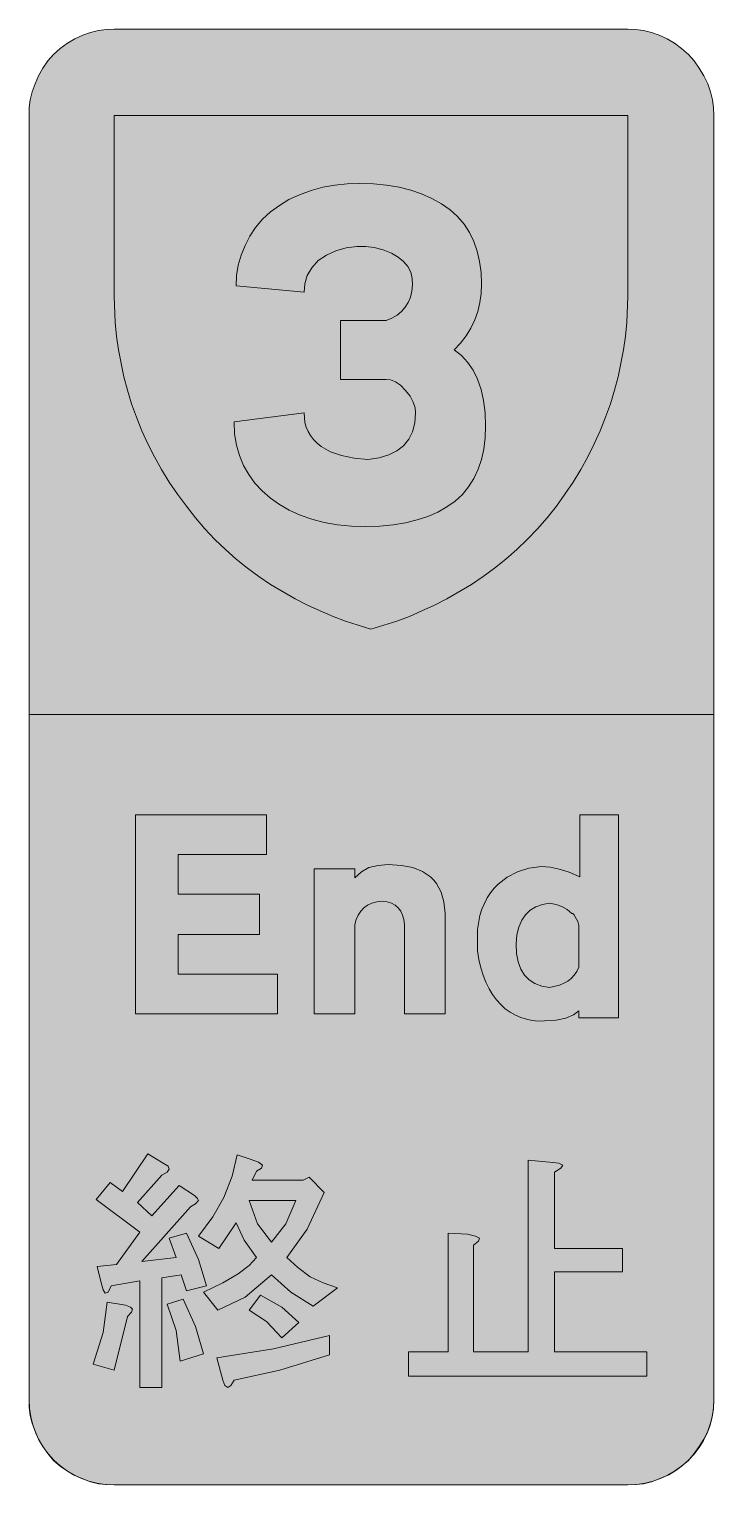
# Model space of a CAD drawing. Header units: metres. Extents: x 224 to 346, y 7 to 265.
import ezdxf

# ---------------------------------------------------------------- set-up
doc = ezdxf.new("R2010")
doc.units = ezdxf.units.M
for name, color, linetype, true_color in [('FILL_BLACK_000000', 7, 'Continuous', 0x000000), ('FILL_BLUE_0000FF', 7, 'Continuous', 0x0000ff), ('FILL_WHITE_FFFFFF', 7, 'Continuous', 0xffffff), ('FILL_YELLOW_FFFF00', 7, 'Continuous', 0xffff00), ('STROKE_BLUE_0000FF', 7, 'Continuous', 0x0000ff), ('STROKE_WHITE_FFFFFF', 7, 'Continuous', 0xffffff)]:
    doc.layers.add(name, color=color, linetype=linetype, true_color=true_color)

msp = doc.modelspace()

# ---------------------------------------------------------------- hatches: boundary and pattern name
at = {"layer": 'FILL_BLACK_000000', "true_color": 0x000000}
h = msp.add_hatch(color=7, dxfattribs=at)
h.dxf.hatch_style = 1
h.paths.add_polyline_path([(281.58, 176.84), (279.11, 177.09), (276.77, 177.5), (274.55, 178.07), (272.48, 178.78), (270.57, 179.65), (268.82, 180.65), (267.24, 181.8), (265.77, 183.07), (264.48, 184.47), (263.37, 185.98), (262.45, 187.61), (261.72, 189.35), (261.19, 191.22), (260.87, 193.2), (260.76, 195.3), (273.18, 196.92), (273.35, 195.21), (273.58, 194.39), (273.9, 193.61), (274.32, 192.88), (274.85, 192.19), (275.49, 191.55), (276.24, 190.98), (277.89, 190.03), (279.84, 189.34), (282.06, 188.88), (284.52, 188.64), (286.49, 188.94), (288.2, 189.45), (289.65, 190.17), (290.84, 191.09), (291.77, 192.23), (292.44, 193.58), (292.85, 195.14), (292.98, 196.92), (292.88, 197.82), (292.55, 198.83), (291.99, 199.88), (291.18, 200.88), (290.32, 201.8), (289.4, 202.41), (288.52, 202.75), (287.76, 202.86), (279.66, 202.86), (279.66, 213.3), (287.76, 213.3), (288.78, 213.7), (289.68, 214.23), (290.46, 214.88), (291.11, 215.64), (291.64, 216.5), (292.04, 217.45), (292.31, 218.49), (292.44, 219.6), (292.39, 220.77), (292.11, 221.86), (291.59, 222.85), (290.84, 223.74), (289.87, 224.53), (288.67, 225.22), (287.24, 225.8), (285.6, 226.26), (284.14, 226.42), (282.54, 226.44), (280.66, 226.17), (278.85, 225.65), (277.17, 224.9), (275.7, 223.92), (274.55, 222.64), (273.76, 221.27), (273.32, 219.82), (273.18, 218.34), (261.12, 219.42), (261.22, 221.28), (261.52, 223.09), (262.03, 224.86), (262.74, 226.62), (263.54, 228.23), (264.58, 229.79), (265.83, 231.25), (267.24, 232.56), (268.8, 233.71), (270.5, 234.72), (272.38, 235.6), (274.44, 236.34), (276.5, 236.92), (278.62, 237.31), (280.82, 237.53), (283.08, 237.6), (285.52, 237.52), (287.84, 237.3), (290.03, 236.93), (292.1, 236.41), (294.05, 235.75), (295.86, 234.94), (297.55, 234), (299.1, 232.92), (300.43, 231.71), (301.57, 230.36), (302.53, 228.89), (303.31, 227.3), (303.91, 225.58), (304.34, 223.76), (304.6, 221.82), (304.68, 219.78), (304.6, 218.11), (304.38, 216.48), (304, 214.91), (303.46, 213.39), (302.78, 211.94), (301.95, 210.57), (300.96, 209.28), (299.82, 208.08), (301.09, 207.09), (302.21, 205.89), (303.17, 204.49), (303.96, 202.88), (304.58, 201.08), (305.03, 199.09), (305.31, 196.92), (305.4, 194.58), (305.32, 192.48), (305.06, 190.5), (304.64, 188.64), (304.05, 186.91), (303.29, 185.3), (302.36, 183.82), (301.27, 182.47), (300, 181.26), (298.51, 180.24), (296.89, 179.34), (295.13, 178.57), (293.23, 177.93), (291.18, 177.42), (288.99, 177.06), (286.65, 176.84), (284.16, 176.76), (281.58, 176.84)])
h = msp.add_hatch(color=7, dxfattribs=at)
h.dxf.hatch_style = 1
h.paths.add_polyline_path([(250.86, 97.38), (268.5, 97.38), (268.5, 90.36), (243.3, 90.36), (243.3, 125.64), (266.52, 125.64), (266.52, 118.62), (250.86, 118.62), (250.86, 111.6), (265.26, 111.6), (265.26, 104.4), (250.86, 104.4), (250.86, 97.38)])
h = msp.add_hatch(color=7, dxfattribs=at)
h.dxf.hatch_style = 1
h.paths.add_polyline_path([(328.98, 125.64), (328.98, 89.64), (321.96, 89.64), (321.96, 90.9), (320.98, 90.16), (319.64, 89.6), (317.94, 89.23), (315.84, 89.1), (314.74, 89.09), (313.67, 89.18), (312.63, 89.39), (311.63, 89.7), (310.67, 90.12), (309.76, 90.64), (308.89, 91.27), (308.08, 92), (307.32, 92.84), (306.63, 93.78), (306, 94.82), (305.44, 95.96), (304.95, 97.2), (304.54, 98.54), (304.21, 99.98), (303.96, 101.52), (303.96, 105.3), (304.4, 107.78), (304.75, 108.91), (305.17, 109.95), (305.68, 110.93), (306.25, 111.82), (306.89, 112.64), (307.6, 113.38), (309.21, 114.62), (311.05, 115.55), (313.09, 116.17), (315.3, 116.46), (316.82, 116.36), (318.45, 116.03), (320.21, 115.47), (322.14, 114.66), (322.14, 125.64), (328.98, 125.64)])
h.paths.add_polyline_path([(321.94, 106.04), (321.78, 106.74), (321.06, 108), (320.88, 108.16), (320.7, 108.18), (319.85, 108.89), (318.92, 109.42), (317.89, 109.77), (316.74, 109.98), (315.46, 109.75), (314.32, 109.34), (313.33, 108.73), (312.49, 107.93), (311.81, 106.94), (311.3, 105.75), (310.96, 104.37), (310.8, 102.78), (310.89, 101.07), (311.17, 99.57), (311.64, 98.29), (312.28, 97.22), (313.12, 96.37), (314.14, 95.72), (315.35, 95.28), (316.74, 95.04), (318.49, 95.45), (319.26, 95.77), (319.96, 96.17), (320.58, 96.65), (321.12, 97.22), (321.58, 97.88), (321.96, 98.64), (321.96, 104.94), (321.94, 106.04)], flags=16)
h = msp.add_hatch(color=7, dxfattribs=at)
h.dxf.hatch_style = 1
h.paths.add_polyline_path([(291, 106.2), (290.88, 107.09), (290.66, 107.88), (290.33, 108.57), (289.9, 109.15), (289.35, 109.62), (288.7, 109.97), (287.93, 110.21), (287.04, 110.34), (286.08, 110.21), (285.22, 109.97), (284.46, 109.62), (283.8, 109.15), (283.24, 108.57), (282.79, 107.88), (282.43, 107.09), (282.18, 106.2), (282.18, 90.36), (274.98, 90.36), (274.98, 116.1), (282.18, 116.1), (282.18, 114.48), (283.37, 115.52), (284.7, 116.28), (286.34, 116.69), (288.12, 116.82), (290.46, 116.69), (292.48, 116.28), (294.19, 115.61), (295.59, 114.66), (296.18, 114.09), (296.69, 113.45), (297.49, 111.96), (297.99, 110.21), (298.2, 108.18), (298.2, 90.36), (291, 90.36), (291, 105.12), (291, 105.19), (291, 105.3), (291, 106.2)])
h = msp.add_hatch(color=7, dxfattribs=at)
h.dxf.hatch_style = 1
h.paths.add_polyline_path([(249.06, 63.36), (249.24, 62.82), (248.88, 62.28), (247.98, 61.74), (243.66, 56.88), (246.18, 54.54), (251.04, 59.94), (253.74, 58.14), (254.28, 57.6), (254.46, 57.24), (253.92, 56.7), (253.02, 56.16), (244.38, 46.44), (250.5, 47.16), (249.24, 50.58), (252.3, 51.48), (254.46, 46.8), (255.9, 42.12), (252.3, 41.22), (251.4, 44.1), (247.98, 43.56), (247.98, 24.12), (244.02, 24.12), (244.02, 43.02), (238.98, 42.12), (238.44, 41.04), (237.9, 40.86), (237.54, 41.4), (237.18, 42.66), (236.46, 45.54), (239.88, 45.9), (244.02, 51.66), (236.28, 57.42), (238.8, 60.48), (240.96, 58.86), (245.46, 65.52), (248.16, 63.9), (249.06, 63.36)])
h = msp.add_hatch(color=7, dxfattribs=at)
h.dxf.hatch_style = 1
h.paths.add_polyline_path([(265.8, 63.54), (265.62, 63), (264.72, 62.46), (264, 60.84), (273, 60.84), (274.08, 61.38), (276.78, 58.68), (273.72, 52.2), (270.12, 47.16), (272.1, 45.36), (274.26, 43.74), (276.6, 42.66), (279.12, 41.76), (274.8, 38.52), (270.84, 41.04), (267.42, 44.1), (262.74, 40.14), (257.88, 37.8), (255.36, 41.04), (258.78, 42.66), (261.48, 44.28), (263.46, 45.72), (264.72, 47.16), (262.56, 50.22), (261.12, 53.28), (258.06, 48.78), (254.46, 50.94), (256.98, 54.36), (258.96, 57.78), (260.4, 61.56), (261.3, 65.34), (263.64, 64.62), (265.08, 64.08), (265.8, 63.54)])
h.paths.add_polyline_path([(267.42, 49.86), (269.94, 53.1), (271.74, 57.24), (263.46, 57.24), (264.9, 53.1), (267.42, 49.86)], flags=16)
h = msp.add_hatch(color=7, dxfattribs=at)
h.dxf.hatch_style = 1
h.paths.add_polyline_path([(318.36, 63.9), (319.08, 63.54), (318.72, 63), (317.64, 62.28), (317.64, 48.78), (329.7, 48.78), (329.7, 44.64), (317.64, 44.64), (317.64, 30.42), (334.02, 30.42), (334.02, 26.1), (291.72, 26.1), (291.72, 30.42), (298.74, 30.42), (298.74, 51.48), (302.16, 51.3), (303.6, 50.94), (304.32, 50.58), (304.14, 50.04), (303.24, 49.32), (303.24, 30.42), (312.96, 30.42), (312.96, 64.44), (316.74, 64.08), (318.36, 63.9)])
h = msp.add_hatch(color=7, dxfattribs=at)
h.dxf.hatch_style = 1
h.paths.add_polyline_path([(242.4, 38.34), (242.76, 37.98), (242.58, 37.44), (241.86, 36.72), (239.52, 27.18), (235.74, 28.26), (237.54, 33.84), (238.26, 39.24), (241.5, 38.7), (242.4, 38.34)])
h = msp.add_hatch(color=7, dxfattribs=at)
h.dxf.hatch_style = 1
h.paths.add_polyline_path([(253.92, 34.92), (255.36, 30.06), (251.22, 28.8), (250.5, 34.2), (248.88, 38.88), (251.76, 39.78), (253.92, 34.92)])
h = msp.add_hatch(color=7, dxfattribs=at)
h.dxf.hatch_style = 1
h.paths.add_polyline_path([(269.22, 38.34), (272.28, 35.64), (269.22, 32.94), (266.52, 35.82), (263.46, 37.8), (265.44, 40.5), (269.22, 38.34)])
h = msp.add_hatch(color=7, dxfattribs=at)
h.dxf.hatch_style = 1
h.paths.add_polyline_path([(267.78, 30.96), (277.68, 33.3), (277.68, 29.88), (268.86, 27.18), (260.76, 25.38), (260.22, 24.48), (259.68, 24.12), (259.14, 24.48), (258.78, 25.38), (257.7, 29.34), (267.78, 30.96)])
at = {"layer": 'FILL_BLUE_0000FF', "true_color": 0x0000ff}
h = msp.add_hatch(color=7, dxfattribs=at)
h.dxf.hatch_style = 1
h.paths.add_polyline_path([(224.4, 249.66), (224.44, 251.04), (224.6, 252.45), (224.93, 253.86), (225.48, 255.24), (226.09, 256.69), (226.83, 258.05), (227.71, 259.32), (228.72, 260.46), (229.94, 261.5), (231.19, 262.44), (232.52, 263.24), (233.94, 263.88), (235.32, 264.35), (236.73, 264.69), (238.14, 264.89), (239.52, 264.96), (330.6, 264.96), (331.98, 264.89), (333.39, 264.69), (334.8, 264.35), (336.18, 263.88), (337.6, 263.24), (338.92, 262.44), (340.18, 261.5), (341.4, 260.46), (342.42, 259.32), (343.31, 258.05), (344.11, 256.69), (344.82, 255.24), (345.29, 253.86), (345.63, 252.45), (345.83, 251.04), (345.9, 249.66), (345.9, 143.46), (224.4, 143.46), (224.4, 249.66)])
at = {"layer": 'FILL_WHITE_FFFFFF', "true_color": 0xffffff}
h = msp.add_hatch(color=7, dxfattribs=at)
h.dxf.hatch_style = 1
h.paths.add_polyline_path([(345.9, 143.46), (345.9, 21.96), (345.83, 20.58), (345.63, 19.17), (345.29, 17.76), (344.82, 16.38), (344.11, 14.96), (343.31, 13.64), (342.42, 12.38), (341.4, 11.16), (340.18, 10.15), (338.92, 9.27), (337.6, 8.53), (336.18, 7.92), (334.8, 7.37), (333.39, 7.04), (331.98, 6.88), (330.6, 6.84), (239.52, 6.84), (238.14, 6.88), (236.73, 7.04), (235.32, 7.37), (233.94, 7.92), (232.52, 8.53), (231.19, 9.27), (229.94, 10.15), (228.72, 11.16), (227.71, 12.38), (226.83, 13.64), (226.09, 14.96), (225.48, 16.38), (224.93, 17.76), (224.6, 19.17), (224.44, 20.58), (224.4, 21.96), (224.4, 143.46), (345.9, 143.46)])
at = {"layer": 'FILL_YELLOW_FFFF00', "true_color": 0xffff00}
h = msp.add_hatch(color=7, dxfattribs=at)
h.dxf.hatch_style = 1
h.paths.add_polyline_path([(280.56, 160), (278.33, 160.83), (276.06, 161.82), (273.8, 162.83), (271.58, 163.96), (267.24, 166.5), (265.17, 167.9), (263.13, 169.4), (261.15, 171), (259.23, 172.69), (257.38, 174.47), (255.6, 176.35), (253.9, 178.31), (252.3, 180.36), (250.73, 182.48), (249.26, 184.64), (247.9, 186.86), (246.63, 189.11), (245.47, 191.41), (244.4, 193.75), (243.44, 196.13), (242.58, 198.54), (241.83, 200.94), (241.21, 203.31), (240.24, 208.08), (239.9, 210.51), (239.68, 212.92), (239.52, 217.62), (239.52, 249.66), (330.6, 249.66), (330.6, 217.62), (330.44, 212.92), (330.22, 210.51), (329.88, 208.08), (328.91, 203.31), (328.29, 200.94), (327.54, 198.54), (326.68, 196.13), (325.72, 193.75), (324.66, 191.41), (323.51, 189.11), (322.27, 186.86), (320.93, 184.64), (318, 180.36), (316.34, 178.31), (314.6, 176.35), (312.79, 174.47), (310.91, 172.69), (308.98, 171), (306.99, 169.4), (304.95, 167.9), (302.88, 166.5), (298.54, 163.96), (296.32, 162.83), (294.06, 161.82), (291.87, 160.83), (289.63, 160), (285.06, 158.58), (280.56, 160)])

# ---------------------------------------------------------------- linework, layer by layer
at = {"layer": 'FILL_BLACK_000000', "lineweight": 0, "true_color": 0x000000}
for points in [[(281.58, 176.84), (279.11, 177.09), (276.77, 177.5), (274.55, 178.07), (272.48, 178.78), (270.57, 179.65), (268.82, 180.65), (267.24, 181.8), (265.77, 183.07), (264.48, 184.47), (263.37, 185.98), (262.45, 187.61), (261.72, 189.35), (261.19, 191.22), (260.87, 193.2), (260.76, 195.3), (273.18, 196.92), (273.35, 195.21), (273.58, 194.39), (273.9, 193.61), (274.32, 192.88), (274.85, 192.19), (275.49, 191.55), (276.24, 190.98), (277.89, 190.03), (279.84, 189.34), (282.06, 188.88), (284.52, 188.64), (286.49, 188.94), (288.2, 189.45), (289.65, 190.17), (290.84, 191.09), (291.77, 192.23), (292.44, 193.58), (292.85, 195.14), (292.98, 196.92), (292.88, 197.82), (292.55, 198.83), (291.99, 199.88), (291.18, 200.88), (290.32, 201.8), (289.4, 202.41), (288.52, 202.75), (287.76, 202.86), (279.66, 202.86), (279.66, 213.3), (287.76, 213.3), (288.78, 213.7), (289.68, 214.23), (290.46, 214.88), (291.11, 215.64), (291.64, 216.5), (292.04, 217.45), (292.31, 218.49), (292.44, 219.6), (292.39, 220.77), (292.11, 221.86), (291.59, 222.85), (290.84, 223.74), (289.87, 224.53), (288.67, 225.22), (287.24, 225.8), (285.6, 226.26), (284.14, 226.42), (282.54, 226.44), (280.66, 226.17), (278.85, 225.65), (277.17, 224.9), (275.7, 223.92), (274.55, 222.64), (273.76, 221.27), (273.32, 219.82), (273.18, 218.34), (261.12, 219.42), (261.22, 221.28), (261.52, 223.09), (262.03, 224.86), (262.74, 226.62), (263.54, 228.23), (264.58, 229.79), (265.83, 231.25), (267.24, 232.56), (268.8, 233.71), (270.5, 234.72), (272.38, 235.6), (274.44, 236.34), (276.5, 236.92), (278.62, 237.31), (280.82, 237.53), (283.08, 237.6), (285.52, 237.52), (287.84, 237.3), (290.03, 236.93), (292.1, 236.41), (294.05, 235.75), (295.86, 234.94), (297.55, 234), (299.1, 232.92), (300.43, 231.71), (301.57, 230.36), (302.53, 228.89), (303.31, 227.3), (303.91, 225.58), (304.34, 223.76), (304.6, 221.82), (304.68, 219.78), (304.6, 218.11), (304.38, 216.48), (304, 214.91), (303.46, 213.39), (302.78, 211.94), (301.95, 210.57), (300.96, 209.28), (299.82, 208.08), (301.09, 207.09), (302.21, 205.89), (303.17, 204.49), (303.96, 202.88), (304.58, 201.08), (305.03, 199.09), (305.31, 196.92), (305.4, 194.58), (305.32, 192.48), (305.06, 190.5), (304.64, 188.64), (304.05, 186.91), (303.29, 185.3), (302.36, 183.82), (301.27, 182.47), (300, 181.26), (298.51, 180.24), (296.89, 179.34), (295.13, 178.57), (293.23, 177.93), (291.18, 177.42), (288.99, 177.06), (286.65, 176.84), (284.16, 176.76)], [(250.86, 97.38), (268.5, 97.38), (268.5, 90.36), (243.3, 90.36), (243.3, 125.64), (266.52, 125.64), (266.52, 118.62), (250.86, 118.62), (250.86, 111.6), (265.26, 111.6), (265.26, 104.4), (250.86, 104.4)], [(328.98, 125.64), (328.98, 89.64), (321.96, 89.64), (321.96, 90.9), (320.98, 90.16), (319.64, 89.6), (317.94, 89.23), (315.84, 89.1), (314.74, 89.09), (313.67, 89.18), (312.63, 89.39), (311.63, 89.7), (310.67, 90.12), (309.76, 90.64), (308.89, 91.27), (308.08, 92), (307.32, 92.84), (306.63, 93.78), (306, 94.82), (305.44, 95.96), (304.95, 97.2), (304.54, 98.54), (304.21, 99.98), (303.96, 101.52), (303.96, 105.3), (304.4, 107.78), (304.75, 108.91), (305.17, 109.95), (305.68, 110.93), (306.25, 111.82), (306.89, 112.64), (307.6, 113.38), (309.21, 114.62), (311.05, 115.55), (313.09, 116.17), (315.3, 116.46), (316.82, 116.36), (318.45, 116.03), (320.21, 115.47), (322.14, 114.66), (322.14, 125.64)], [(291, 106.2), (290.88, 107.09), (290.66, 107.88), (290.33, 108.57), (289.9, 109.15), (289.35, 109.62), (288.7, 109.97), (287.93, 110.21), (287.04, 110.34), (286.08, 110.21), (285.22, 109.97), (284.46, 109.62), (283.8, 109.15), (283.24, 108.57), (282.79, 107.88), (282.43, 107.09), (282.18, 106.2), (282.18, 90.36), (274.98, 90.36), (274.98, 116.1), (282.18, 116.1), (282.18, 114.48), (283.37, 115.52), (284.7, 116.28), (286.34, 116.69), (288.12, 116.82), (290.46, 116.69), (292.48, 116.28), (294.19, 115.61), (295.59, 114.66), (296.18, 114.09), (296.69, 113.45), (297.49, 111.96), (297.99, 110.21), (298.2, 108.18), (298.2, 90.36), (291, 90.36), (291, 105.12), (291, 105.19), (291, 105.3)], [(321.94, 106.04), (321.78, 106.74), (321.06, 108), (320.88, 108.16), (320.7, 108.18), (319.85, 108.89), (318.92, 109.42), (317.89, 109.77), (316.74, 109.98), (315.46, 109.75), (314.32, 109.34), (313.33, 108.73), (312.49, 107.93), (311.81, 106.94), (311.3, 105.75), (310.96, 104.37), (310.8, 102.78), (310.89, 101.07), (311.17, 99.57), (311.64, 98.29), (312.28, 97.22), (313.12, 96.37), (314.14, 95.72), (315.35, 95.28), (316.74, 95.04), (318.49, 95.45), (319.26, 95.77), (319.96, 96.17), (320.58, 96.65), (321.12, 97.22), (321.58, 97.88), (321.96, 98.64), (321.96, 104.94)], [(249.06, 63.36), (249.24, 62.82), (248.88, 62.28), (247.98, 61.74), (243.66, 56.88), (246.18, 54.54), (251.04, 59.94), (253.74, 58.14), (254.28, 57.6), (254.46, 57.24), (253.92, 56.7), (253.02, 56.16), (244.38, 46.44), (250.5, 47.16), (249.24, 50.58), (252.3, 51.48), (254.46, 46.8), (255.9, 42.12), (252.3, 41.22), (251.4, 44.1), (247.98, 43.56), (247.98, 24.12), (244.02, 24.12), (244.02, 43.02), (238.98, 42.12), (238.44, 41.04), (237.9, 40.86), (237.54, 41.4), (237.18, 42.66), (236.46, 45.54), (239.88, 45.9), (244.02, 51.66), (236.28, 57.42), (238.8, 60.48), (240.96, 58.86), (245.46, 65.52), (248.16, 63.9)], [(265.8, 63.54), (265.62, 63), (264.72, 62.46), (264, 60.84), (273, 60.84), (274.08, 61.38), (276.78, 58.68), (273.72, 52.2), (270.12, 47.16), (272.1, 45.36), (274.26, 43.74), (276.6, 42.66), (279.12, 41.76), (274.8, 38.52), (270.84, 41.04), (267.42, 44.1), (262.74, 40.14), (257.88, 37.8), (255.36, 41.04), (258.78, 42.66), (261.48, 44.28), (263.46, 45.72), (264.72, 47.16), (262.56, 50.22), (261.12, 53.28), (258.06, 48.78), (254.46, 50.94), (256.98, 54.36), (258.96, 57.78), (260.4, 61.56), (261.3, 65.34), (263.64, 64.62), (265.08, 64.08)], [(318.36, 63.9), (319.08, 63.54), (318.72, 63), (317.64, 62.28), (317.64, 48.78), (329.7, 48.78), (329.7, 44.64), (317.64, 44.64), (317.64, 30.42), (334.02, 30.42), (334.02, 26.1), (291.72, 26.1), (291.72, 30.42), (298.74, 30.42), (298.74, 51.48), (302.16, 51.3), (303.6, 50.94), (304.32, 50.58), (304.14, 50.04), (303.24, 49.32), (303.24, 30.42), (312.96, 30.42), (312.96, 64.44), (316.74, 64.08)], [(267.42, 49.86), (269.94, 53.1), (271.74, 57.24), (263.46, 57.24), (264.9, 53.1)], [(242.4, 38.34), (242.76, 37.98), (242.58, 37.44), (241.86, 36.72), (239.52, 27.18), (235.74, 28.26), (237.54, 33.84), (238.26, 39.24), (241.5, 38.7)], [(253.92, 34.92), (255.36, 30.06), (251.22, 28.8), (250.5, 34.2), (248.88, 38.88), (251.76, 39.78)], [(269.22, 38.34), (272.28, 35.64), (269.22, 32.94), (266.52, 35.82), (263.46, 37.8), (265.44, 40.5)], [(267.78, 30.96), (277.68, 33.3), (277.68, 29.88), (268.86, 27.18), (260.76, 25.38), (260.22, 24.48), (259.68, 24.12), (259.14, 24.48), (258.78, 25.38), (257.7, 29.34)]]:
    msp.add_lwpolyline(points, close=True, dxfattribs=at)
at = {"layer": 'FILL_BLUE_0000FF', "lineweight": 0, "true_color": 0x0000ff}
msp.add_lwpolyline([(224.4, 249.66), (224.44, 251.04), (224.6, 252.45), (224.93, 253.86), (225.48, 255.24), (226.09, 256.69), (226.83, 258.05), (227.71, 259.32), (228.72, 260.46), (229.94, 261.5), (231.19, 262.44), (232.52, 263.24), (233.94, 263.88), (235.32, 264.35), (236.73, 264.69), (238.14, 264.89), (239.52, 264.96), (330.6, 264.96), (331.98, 264.89), (333.39, 264.69), (334.8, 264.35), (336.18, 263.88), (337.6, 263.24), (338.92, 262.44), (340.18, 261.5), (341.4, 260.46), (342.42, 259.32), (343.31, 258.05), (344.11, 256.69), (344.82, 255.24), (345.29, 253.86), (345.63, 252.45), (345.83, 251.04), (345.9, 249.66), (345.9, 143.46), (224.4, 143.46)], close=True, dxfattribs=at)
at = {"layer": 'FILL_WHITE_FFFFFF', "lineweight": 0, "true_color": 0xffffff}
msp.add_lwpolyline([(345.9, 143.46), (345.9, 21.96), (345.83, 20.58), (345.63, 19.17), (345.29, 17.76), (344.82, 16.38), (344.11, 14.96), (343.31, 13.64), (342.42, 12.38), (341.4, 11.16), (340.18, 10.15), (338.92, 9.27), (337.6, 8.53), (336.18, 7.92), (334.8, 7.37), (333.39, 7.04), (331.98, 6.88), (330.6, 6.84), (239.52, 6.84), (238.14, 6.88), (236.73, 7.04), (235.32, 7.37), (233.94, 7.92), (232.52, 8.53), (231.19, 9.27), (229.94, 10.15), (228.72, 11.16), (227.71, 12.38), (226.83, 13.64), (226.09, 14.96), (225.48, 16.38), (224.93, 17.76), (224.6, 19.17), (224.44, 20.58), (224.4, 21.96), (224.4, 143.46)], close=True, dxfattribs=at)
at = {"layer": 'FILL_YELLOW_FFFF00', "lineweight": 0, "true_color": 0xffff00}
msp.add_lwpolyline([(280.56, 160), (278.33, 160.83), (276.06, 161.82), (273.8, 162.83), (271.58, 163.96), (267.24, 166.5), (265.17, 167.9), (263.13, 169.4), (261.15, 171), (259.23, 172.69), (257.38, 174.47), (255.6, 176.35), (253.9, 178.31), (252.3, 180.36), (250.73, 182.48), (249.26, 184.64), (247.9, 186.86), (246.63, 189.11), (245.47, 191.41), (244.4, 193.75), (243.44, 196.13), (242.58, 198.54), (241.83, 200.94), (241.21, 203.31), (240.24, 208.08), (239.9, 210.51), (239.68, 212.92), (239.52, 217.62), (239.52, 249.66), (330.6, 249.66), (330.6, 217.62), (330.44, 212.92), (330.22, 210.51), (329.88, 208.08), (328.91, 203.31), (328.29, 200.94), (327.54, 198.54), (326.68, 196.13), (325.72, 193.75), (324.66, 191.41), (323.51, 189.11), (322.27, 186.86), (320.93, 184.64), (318, 180.36), (316.34, 178.31), (314.6, 176.35), (312.79, 174.47), (310.91, 172.69), (308.98, 171), (306.99, 169.4), (304.95, 167.9), (302.88, 166.5), (298.54, 163.96), (296.32, 162.83), (294.06, 161.82), (291.87, 160.83), (289.63, 160), (285.06, 158.58)], close=True, dxfattribs=at)
at = {"layer": 'STROKE_BLUE_0000FF', "lineweight": 0, "true_color": 0x0000ff}
for points in [[(224.4, 143.46), (224.4, 21.96)], [(345.9, 21.96), (345.9, 143.46)], [(224.4, 21.96), (224.48, 20.4), (224.7, 18.88), (225.07, 17.42), (225.57, 16.03), (226.2, 14.7), (226.95, 13.46), (227.82, 12.3), (228.79, 11.23), (229.86, 10.26), (231.02, 9.39), (232.26, 8.64), (233.59, 8.01), (234.98, 7.51), (236.44, 7.14), (237.96, 6.92), (239.52, 6.84)], [(330.6, 6.84), (332.17, 6.92), (333.69, 7.14), (335.15, 7.51), (336.56, 8.01), (337.9, 8.64), (339.16, 9.39), (340.34, 10.26), (341.42, 11.23), (342.41, 12.3), (343.29, 13.46), (344.06, 14.7), (344.7, 16.03), (345.21, 17.42), (345.59, 18.88), (345.82, 20.4), (345.9, 21.96)], [(239.52, 6.84), (330.6, 6.84)]]:
    msp.add_lwpolyline(points, dxfattribs=at)
at = {"layer": 'STROKE_WHITE_FFFFFF', "lineweight": 0, "true_color": 0xffffff}
msp.add_lwpolyline([(224.4, 143.46), (345.9, 143.46)], dxfattribs=at)

doc.saveas('drawing.dxf')
